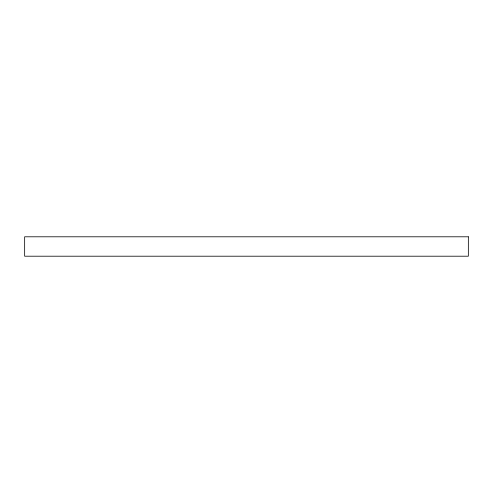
<?xml version="1.0" encoding="UTF-8"?>
<svg xmlns="http://www.w3.org/2000/svg" width="493" height="493" viewBox="0 0 493 493"><rect width="100%" height="100%" fill="white"/><g stroke="black" fill="none" stroke-linecap="round" stroke-linejoin="round"><path stroke-width="0.74" d="M468.35 236.794L24.65 236.794L24.65 256.206L468.35 256.206L468.35 236.794"/></g></svg>
